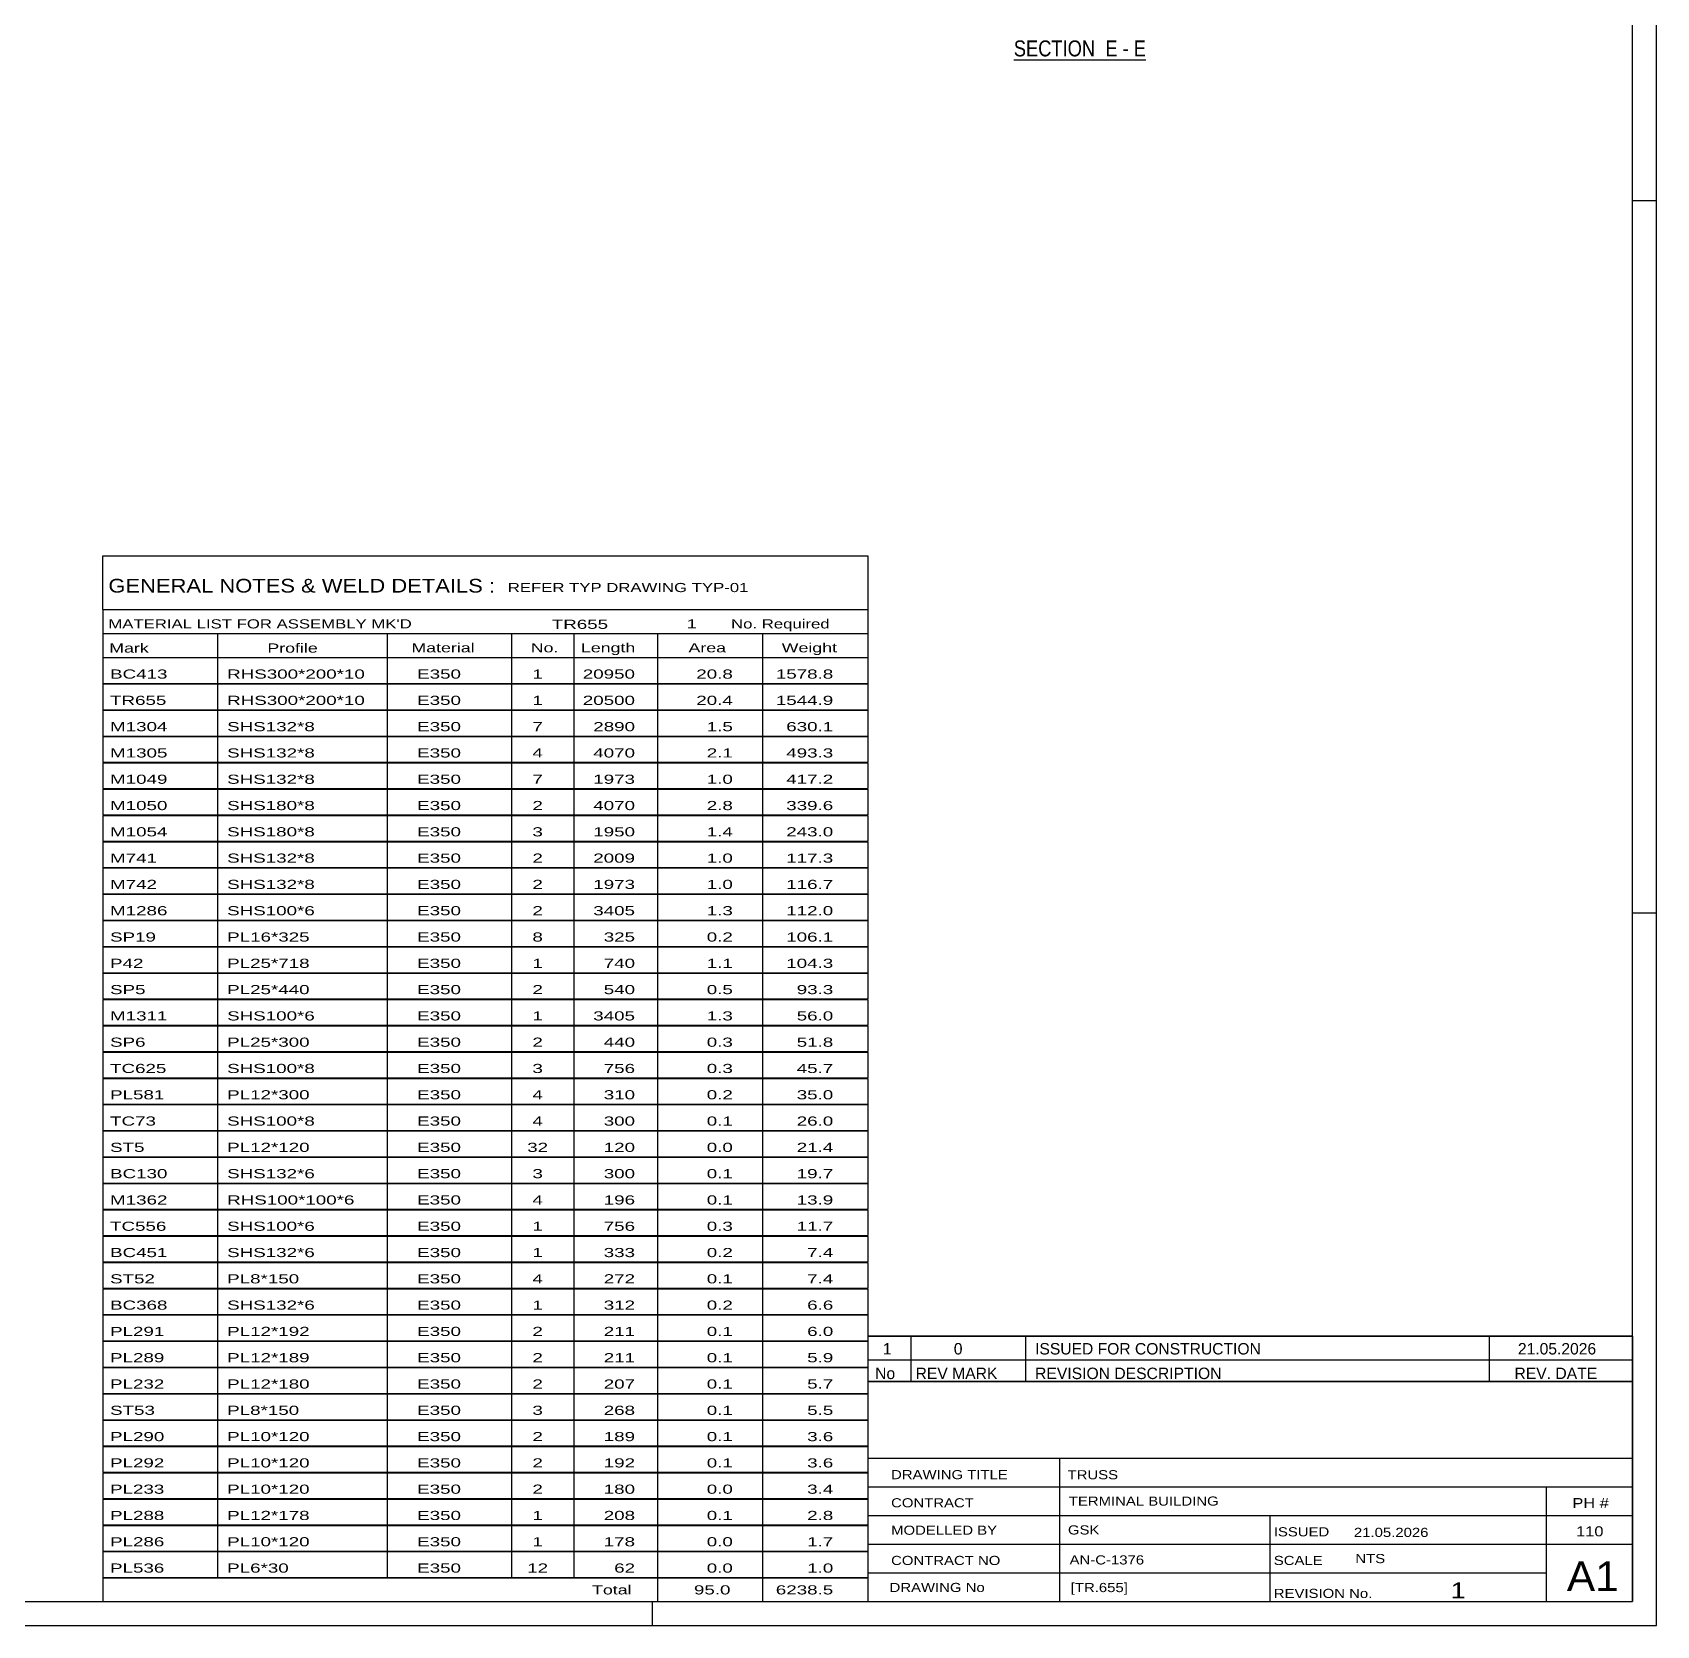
# Model space of a CAD drawing. Header units: millimetres. Extents: x -135 to 1054, y -647 to 194.
# Drawn here: x 714.6 to 1054.4, y -647 to -313.8 of the extents above; entities that cross this region are included whole.
import ezdxf

# ---------------------------------------------------------------- set-up
doc = ezdxf.new("R2010")
doc.units = ezdxf.units.MM
doc.styles.add('Arial Narrow', font='ARIALN.TTF', dxfattribs={"height": 0.2})

# ---------------------------------------------------------------- blocks, each defined once
blk = doc.blocks.new('Unknown-122571314-1162')
at = {"color": 5, "linetype": 'Continuous'}
for p, q in [((1054.37, -647), (1054.37, 194)), ((1049.37, -642), (1049.37, 189)), ((1054.37, -349), (1049.37, -349)), ((1054.37, -498), (1049.37, -498)), ((-129.63, -642), (1049.37, -642)), ((844.37, -647), (844.37, -642)), ((-134.63, -647), (1054.37, -647))]:
    blk.add_line(p, q, dxfattribs=at)
blk = doc.blocks.new('Unknown-122571314-16 - 4238')
at = {"color": 6, "linetype": 'Continuous'}
blk.add_line((919.92, -319.54), (947.57, -319.54), dxfattribs=at)
at = {"color": 0, "linetype": 'Continuous'}
blk.add_wipeout([(938.03, -318.79), (938.03, -315.29), (919.92, -315.29), (919.92, -318.79)], dxfattribs=at)
at = {"color": 7, "linetype": 'Continuous', "style": 'Arial Narrow'}
blk.add_text('SECTION ', height=3.34, dxfattribs=at).set_placement((919.92, -318.79))
at = {"color": 0, "linetype": 'Continuous'}
blk.add_wipeout([(941.63, -318.79), (941.63, -315.29), (939.08, -315.29), (939.08, -318.79)], dxfattribs=at)
blk.add_wipeout([(943.96, -318.79), (943.96, -315.29), (942.68, -315.29), (942.68, -318.79)], dxfattribs=at)
at = {"color": 7, "linetype": 'Continuous', "style": 'Arial Narrow'}
blk.add_text('E', height=3.34, dxfattribs=at).set_placement((939.08, -318.79))
at = {"color": 0, "linetype": 'Continuous'}
blk.add_wipeout([(947.57, -318.79), (947.57, -315.29), (945.01, -315.29), (945.01, -318.79)], dxfattribs=at)
at = {"color": 7, "linetype": 'Continuous', "style": 'Arial Narrow'}
for s, p in [('E', (945.01, -318.79)), ('-', (942.68, -318.79))]:
    blk.add_text(s, height=3.34, dxfattribs=at).set_placement(p)
blk = doc.blocks.new('Unknown-122571314-38286')
at = {"color": 7, "linetype": 'Continuous'}
for p, q in [((889.37, -595.95), (889.37, -642)), ((889.37, -595.95), (1049.37, -595.95)), ((1049.37, -596), (1049.37, -642)), ((889.37, -612), (1049.37, -612)), ((929.51, -612), (929.51, -642)), ((889.37, -618), (1049.37, -618)), ((1031.37, -641.95), (1031.37, -617.95)), ((889.37, -624), (1049.37, -624)), ((973.51, -624), (973.51, -642)), ((889.37, -630), (1049.37, -630)), ((889.37, -636), (1031.37, -636)), ((889.37, -642), (1049.37, -642))]:
    blk.add_line(p, q, dxfattribs=at)
at = {"color": 7, "style": 'Arial Narrow'}
for s, height, width, p in [('DRAWING TITLE', 1.9089, 1.425378, (894.25, -616.4)), ('TRUSS', 1.909, 1.425378, (931.17, -616.42)), ('CONTRACT', 1.909, 1.425378, (894.25, -622.29)), ('TERMINAL BUILDING', 1.9089, 1.425378, (931.43, -621.93)), ('MODELLED BY', 1.9089, 1.425378, (894.25, -628.02)), ('GSK', 1.909, 1.425378, (931.25, -627.96)), ('ISSUED', 1.909, 1.425378, (974.31, -628.36)), ('21.05.2026', 1.909, 1.425378, (991.06, -628.48)), ('CONTRACT NO', 1.9089, 1.425378, (894.25, -634.35)), ('AN-C-1376', 1.909, 1.425378, (931.59, -634.23)), ('SCALE', 1.909, 1.425378, (974.31, -634.35)), ('A1', 6.204, 1.25, (1035.61, -639.8)), ('DRAWING No', 1.909, 1.425378, (893.93, -640)), ('[TR.655]', 1.909, 1.425378, (931.83, -640.01)), ('1', 3.34, 1.5, (1011.28, -641.33)), ('REVISION No.', 1.9089, 1.425378, (974.31, -641.24))]:
    blk.add_text(s, height=height, dxfattribs=dict(at, width=width)).set_placement(p)
at = {"color": 7, "linetype": 'Continuous', "style": 'Arial Narrow'}
for s, height, width, p in [('PH #', 2.1, 1.42538, (1036.77, -622.45)), ('110', 2.1, 1.42538, (1037.55, -628.35)), ('NTS', 1.909, 1.425378, (991.37, -633.95))]:
    blk.add_text(s, height=height, dxfattribs=dict(at, width=width)).set_placement(p)
blk = doc.blocks.new('Unknown-122571314-38287')
at = {"color": 7, "linetype": 'Continuous'}
for p, q in [((889.37, -586.45), (1049.37, -586.45)), ((1049.37, -586.45), (889.37, -586.45)), ((889.37, -586.45), (889.37, -591.45)), ((898.37, -586.45), (898.37, -591.45)), ((922.37, -586.45), (922.37, -591.45)), ((1019.37, -586.45), (1019.37, -591.45)), ((1049.37, -586.45), (1049.37, -591.45)), ((889.37, -591.45), (1049.37, -591.45)), ((889.37, -591.45), (889.37, -595.95)), ((889.37, -591.45), (1049.37, -591.45)), ((898.37, -591.45), (898.37, -595.95)), ((922.37, -591.45), (922.37, -595.95)), ((1019.37, -591.45), (1019.37, -595.95)), ((1049.37, -591.45), (1049.37, -595.95)), ((1049.37, -595.95), (889.37, -595.95))]:
    blk.add_line(p, q, dxfattribs=at)
at = {"color": 7, "linetype": 'Continuous', "style": 'Arial Narrow'}
for s, height, width, p in [('1', 2.39, 1.196471, (892.53, -590.31)), ('0', 2.39, 1.196471, (907.37, -590.31)), ('ISSUED FOR CONSTRUCTION', 2.3861, 1.196471, (924.37, -590.31)), ('21.05.2026', 2.386, 1.196471, (1025.37, -590.31)), ('No', 2.386, 1.2, (890.91, -595.45)), ('REV MARK', 2.386, 1.2, (899.37, -595.45)), ('REVISION DESCRIPTION', 2.3861, 1.2, (924.37, -595.45)), ('REV. DATE', 2.386, 1.2, (1024.65, -595.45))]:
    blk.add_text(s, height=height, dxfattribs=dict(at, width=width)).set_placement(p)
blk = doc.blocks.new('Unknown-122571314-38288')
at = {"color": 7, "linetype": 'Continuous'}
for p, q in [((729.37, -423.25), (889.37, -423.25)), ((729.37, -434.5), (729.37, -423.25)), ((889.37, -423.25), (889.37, -434.5)), ((729.37, -434.5), (889.37, -434.5)), ((729.37, -434.5), (729.37, -439.5)), ((889.37, -434.5), (889.37, -439.5)), ((729.37, -439.5), (889.37, -439.5)), ((729.37, -439.5), (729.37, -444.5)), ((753.37, -439.5), (753.37, -444.5)), ((788.87, -439.5), (788.87, -444.5)), ((814.87, -439.5), (814.87, -444.5)), ((827.87, -439.5), (827.87, -444.5)), ((845.37, -439.5), (845.37, -444.5)), ((867.37, -439.5), (867.37, -444.5)), ((889.37, -439.5), (889.37, -444.5)), ((729.37, -444.5), (889.37, -444.5)), ((729.37, -444.55), (729.37, -449.95)), ((729.37, -444.55), (889.37, -444.55)), ((753.37, -444.5), (753.37, -450)), ((788.87, -444.5), (788.87, -450)), ((814.87, -444.5), (814.87, -450)), ((827.87, -444.5), (827.87, -450)), ((845.37, -444.5), (845.37, -450)), ((867.37, -444.5), (867.37, -450)), ((889.37, -444.55), (889.37, -449.95)), ((729.37, -449.95), (889.37, -449.95)), ((729.37, -450.05), (729.37, -455.45)), ((729.37, -450.05), (889.37, -450.05)), ((753.37, -450), (753.37, -455.5)), ((788.87, -450), (788.87, -455.5)), ((814.87, -450), (814.87, -455.5)), ((827.87, -450), (827.87, -455.5)), ((845.37, -450), (845.37, -455.5)), ((867.37, -450), (867.37, -455.5)), ((889.37, -450.05), (889.37, -455.45)), ((729.37, -455.45), (889.37, -455.45)), ((729.37, -455.55), (729.37, -460.95)), ((729.37, -455.55), (889.37, -455.55)), ((753.37, -455.5), (753.37, -461)), ((788.87, -455.5), (788.87, -461)), ((814.87, -455.5), (814.87, -461)), ((827.87, -455.5), (827.87, -461)), ((845.37, -455.5), (845.37, -461)), ((867.37, -455.5), (867.37, -461)), ((889.37, -455.55), (889.37, -460.95)), ((729.37, -460.95), (889.37, -460.95)), ((729.37, -461.05), (729.37, -466.45)), ((729.37, -461.05), (889.37, -461.05)), ((753.37, -461), (753.37, -466.5)), ((788.87, -461), (788.87, -466.5)), ((814.87, -461), (814.87, -466.5)), ((827.87, -461), (827.87, -466.5)), ((845.37, -461), (845.37, -466.5)), ((867.37, -461), (867.37, -466.5)), ((889.37, -461.05), (889.37, -466.45)), ((729.37, -466.45), (889.37, -466.45)), ((729.37, -466.55), (729.37, -471.95)), ((729.37, -466.55), (889.37, -466.55)), ((753.37, -466.5), (753.37, -472)), ((788.87, -466.5), (788.87, -472)), ((814.87, -466.5), (814.87, -472)), ((827.87, -466.5), (827.87, -472)), ((845.37, -466.5), (845.37, -472)), ((867.37, -466.5), (867.37, -472)), ((889.37, -466.55), (889.37, -471.95)), ((729.37, -471.95), (889.37, -471.95)), ((729.37, -472.05), (729.37, -477.45)), ((729.37, -472.05), (889.37, -472.05)), ((753.37, -472), (753.37, -477.5)), ((788.87, -472), (788.87, -477.5)), ((814.87, -472), (814.87, -477.5)), ((827.87, -472), (827.87, -477.5)), ((845.37, -472), (845.37, -477.5)), ((867.37, -472), (867.37, -477.5)), ((889.37, -472.05), (889.37, -477.45)), ((729.37, -477.45), (889.37, -477.45)), ((729.37, -477.55), (729.37, -482.95)), ((729.37, -477.55), (889.37, -477.55)), ((753.37, -477.5), (753.37, -483)), ((788.87, -477.5), (788.87, -483)), ((814.87, -477.5), (814.87, -483)), ((827.87, -477.5), (827.87, -483)), ((845.37, -477.5), (845.37, -483)), ((867.37, -477.5), (867.37, -483)), ((889.37, -477.55), (889.37, -482.95)), ((729.37, -482.95), (889.37, -482.95)), ((729.37, -483.05), (729.37, -488.45)), ((729.37, -483.05), (889.37, -483.05)), ((753.37, -483), (753.37, -488.5)), ((788.87, -483), (788.87, -488.5)), ((814.87, -483), (814.87, -488.5)), ((827.87, -483), (827.87, -488.5)), ((845.37, -483), (845.37, -488.5)), ((867.37, -483), (867.37, -488.5)), ((889.37, -483.05), (889.37, -488.45)), ((729.37, -488.45), (889.37, -488.45)), ((729.37, -488.55), (729.37, -493.95)), ((729.37, -488.55), (889.37, -488.55)), ((753.37, -488.5), (753.37, -494)), ((788.87, -488.5), (788.87, -494)), ((814.87, -488.5), (814.87, -494)), ((827.87, -488.5), (827.87, -494)), ((845.37, -488.5), (845.37, -494)), ((867.37, -488.5), (867.37, -494)), ((889.37, -488.55), (889.37, -493.95)), ((729.37, -493.95), (889.37, -493.95)), ((729.37, -494.05), (729.37, -499.45)), ((729.37, -494.05), (889.37, -494.05)), ((753.37, -494), (753.37, -499.5)), ((788.87, -494), (788.87, -499.5)), ((814.87, -494), (814.87, -499.5)), ((827.87, -494), (827.87, -499.5)), ((845.37, -494), (845.37, -499.5)), ((867.37, -494), (867.37, -499.5)), ((889.37, -494.05), (889.37, -499.45)), ((729.37, -499.45), (889.37, -499.45)), ((729.37, -499.55), (729.37, -504.95)), ((729.37, -499.55), (889.37, -499.55)), ((753.37, -499.5), (753.37, -505)), ((788.87, -499.5), (788.87, -505)), ((814.87, -499.5), (814.87, -505)), ((827.87, -499.5), (827.87, -505)), ((845.37, -499.5), (845.37, -505)), ((867.37, -499.5), (867.37, -505)), ((889.37, -499.55), (889.37, -504.95)), ((729.37, -504.95), (889.37, -504.95)), ((729.37, -505.05), (729.37, -510.45)), ((729.37, -505.05), (889.37, -505.05)), ((753.37, -505), (753.37, -510.5)), ((788.87, -505), (788.87, -510.5)), ((814.87, -505), (814.87, -510.5)), ((827.87, -505), (827.87, -510.5)), ((845.37, -505), (845.37, -510.5)), ((867.37, -505), (867.37, -510.5)), ((889.37, -505.05), (889.37, -510.45)), ((729.37, -510.45), (889.37, -510.45)), ((729.37, -510.55), (729.37, -515.95)), ((729.37, -510.55), (889.37, -510.55)), ((753.37, -510.5), (753.37, -516)), ((788.87, -510.5), (788.87, -516)), ((814.87, -510.5), (814.87, -516)), ((827.87, -510.5), (827.87, -516)), ((845.37, -510.5), (845.37, -516)), ((867.37, -510.5), (867.37, -516)), ((889.37, -510.55), (889.37, -515.95)), ((729.37, -515.95), (889.37, -515.95)), ((729.37, -516.05), (729.37, -521.45)), ((729.37, -516.05), (889.37, -516.05)), ((753.37, -516), (753.37, -521.5)), ((788.87, -516), (788.87, -521.5)), ((814.87, -516), (814.87, -521.5)), ((827.87, -516), (827.87, -521.5)), ((845.37, -516), (845.37, -521.5)), ((867.37, -516), (867.37, -521.5)), ((889.37, -516.05), (889.37, -521.45)), ((729.37, -521.45), (889.37, -521.45)), ((729.37, -521.55), (729.37, -526.95)), ((729.37, -521.55), (889.37, -521.55)), ((753.37, -521.5), (753.37, -527)), ((788.87, -521.5), (788.87, -527)), ((814.87, -521.5), (814.87, -527)), ((827.87, -521.5), (827.87, -527)), ((845.37, -521.5), (845.37, -527)), ((867.37, -521.5), (867.37, -527)), ((889.37, -521.55), (889.37, -526.95)), ((729.37, -526.95), (889.37, -526.95)), ((729.37, -527.05), (729.37, -532.45)), ((729.37, -527.05), (889.37, -527.05)), ((753.37, -527), (753.37, -532.5)), ((788.87, -527), (788.87, -532.5)), ((814.87, -527), (814.87, -532.5)), ((827.87, -527), (827.87, -532.5)), ((845.37, -527), (845.37, -532.5)), ((867.37, -527), (867.37, -532.5)), ((889.37, -527.05), (889.37, -532.45)), ((729.37, -532.45), (889.37, -532.45)), ((729.37, -532.55), (729.37, -537.95)), ((729.37, -532.55), (889.37, -532.55)), ((753.37, -532.5), (753.37, -538)), ((788.87, -532.5), (788.87, -538)), ((814.87, -532.5), (814.87, -538)), ((827.87, -532.5), (827.87, -538)), ((845.37, -532.5), (845.37, -538)), ((867.37, -532.5), (867.37, -538)), ((889.37, -532.55), (889.37, -537.95)), ((729.37, -537.95), (889.37, -537.95)), ((729.37, -538.05), (729.37, -543.45)), ((729.37, -538.05), (889.37, -538.05)), ((753.37, -538), (753.37, -543.5)), ((788.87, -538), (788.87, -543.5)), ((814.87, -538), (814.87, -543.5)), ((827.87, -538), (827.87, -543.5)), ((845.37, -538), (845.37, -543.5)), ((867.37, -538), (867.37, -543.5)), ((889.37, -538.05), (889.37, -543.45)), ((729.37, -543.45), (889.37, -543.45)), ((729.37, -543.55), (729.37, -548.95)), ((729.37, -543.55), (889.37, -543.55)), ((753.37, -543.5), (753.37, -549)), ((788.87, -543.5), (788.87, -549)), ((814.87, -543.5), (814.87, -549)), ((827.87, -543.5), (827.87, -549)), ((845.37, -543.5), (845.37, -549)), ((867.37, -543.5), (867.37, -549)), ((889.37, -543.55), (889.37, -548.95)), ((729.37, -548.95), (889.37, -548.95)), ((729.37, -549.05), (729.37, -554.45)), ((729.37, -549.05), (889.37, -549.05)), ((753.37, -549), (753.37, -554.5)), ((788.87, -549), (788.87, -554.5)), ((814.87, -549), (814.87, -554.5)), ((827.87, -549), (827.87, -554.5)), ((845.37, -549), (845.37, -554.5)), ((867.37, -549), (867.37, -554.5)), ((889.37, -549.05), (889.37, -554.45)), ((729.37, -554.45), (889.37, -554.45)), ((729.37, -554.55), (729.37, -559.95)), ((729.37, -554.55), (889.37, -554.55)), ((753.37, -554.5), (753.37, -560)), ((788.87, -554.5), (788.87, -560)), ((814.87, -554.5), (814.87, -560)), ((827.87, -554.5), (827.87, -560)), ((845.37, -554.5), (845.37, -560)), ((867.37, -554.5), (867.37, -560)), ((889.37, -554.55), (889.37, -559.95)), ((729.37, -559.95), (889.37, -559.95)), ((729.37, -560.05), (729.37, -565.45)), ((729.37, -560.05), (889.37, -560.05)), ((753.37, -560), (753.37, -565.5)), ((788.87, -560), (788.87, -565.5)), ((814.87, -560), (814.87, -565.5)), ((827.87, -560), (827.87, -565.5)), ((845.37, -560), (845.37, -565.5)), ((867.37, -560), (867.37, -565.5)), ((889.37, -560.05), (889.37, -565.45)), ((729.37, -565.45), (889.37, -565.45)), ((729.37, -565.55), (729.37, -570.95)), ((729.37, -565.55), (889.37, -565.55)), ((753.37, -565.5), (753.37, -571)), ((788.87, -565.5), (788.87, -571)), ((814.87, -565.5), (814.87, -571)), ((827.87, -565.5), (827.87, -571)), ((845.37, -565.5), (845.37, -571)), ((867.37, -565.5), (867.37, -571)), ((889.37, -565.55), (889.37, -570.95)), ((729.37, -570.95), (889.37, -570.95)), ((729.37, -571.05), (729.37, -576.45)), ((729.37, -571.05), (889.37, -571.05)), ((753.37, -571), (753.37, -576.5)), ((788.87, -571), (788.87, -576.5)), ((814.87, -571), (814.87, -576.5)), ((827.87, -571), (827.87, -576.5)), ((845.37, -571), (845.37, -576.5)), ((867.37, -571), (867.37, -576.5)), ((889.37, -571.05), (889.37, -576.45)), ((729.37, -576.45), (889.37, -576.45)), ((729.37, -576.55), (729.37, -581.95)), ((729.37, -576.55), (889.37, -576.55)), ((753.37, -576.5), (753.37, -582)), ((788.87, -576.5), (788.87, -582)), ((814.87, -576.5), (814.87, -582)), ((827.87, -576.5), (827.87, -582)), ((845.37, -576.5), (845.37, -582)), ((867.37, -576.5), (867.37, -582)), ((889.37, -576.55), (889.37, -581.95)), ((729.37, -581.95), (889.37, -581.95)), ((729.37, -582.05), (729.37, -587.45)), ((729.37, -582.05), (889.37, -582.05)), ((753.37, -582), (753.37, -587.5)), ((788.87, -582), (788.87, -587.5)), ((814.87, -582), (814.87, -587.5)), ((827.87, -582), (827.87, -587.5)), ((845.37, -582), (845.37, -587.5)), ((867.37, -582), (867.37, -587.5)), ((889.37, -582.05), (889.37, -587.45)), ((729.37, -587.45), (889.37, -587.45)), ((729.37, -587.55), (729.37, -592.95)), ((729.37, -587.55), (889.37, -587.55)), ((753.37, -587.5), (753.37, -593)), ((788.87, -587.5), (788.87, -593)), ((814.87, -587.5), (814.87, -593)), ((827.87, -587.5), (827.87, -593)), ((845.37, -587.5), (845.37, -593)), ((867.37, -587.5), (867.37, -593)), ((889.37, -587.55), (889.37, -592.95)), ((729.37, -592.95), (889.37, -592.95)), ((729.37, -593.05), (729.37, -598.45)), ((729.37, -593.05), (889.37, -593.05)), ((753.37, -593), (753.37, -598.5)), ((788.87, -593), (788.87, -598.5)), ((814.87, -593), (814.87, -598.5)), ((827.87, -593), (827.87, -598.5)), ((845.37, -593), (845.37, -598.5)), ((867.37, -593), (867.37, -598.5)), ((889.37, -593.05), (889.37, -598.45)), ((729.37, -598.45), (889.37, -598.45)), ((729.37, -598.55), (729.37, -603.95)), ((729.37, -598.55), (889.37, -598.55)), ((753.37, -598.5), (753.37, -604)), ((788.87, -598.5), (788.87, -604)), ((814.87, -598.5), (814.87, -604)), ((827.87, -598.5), (827.87, -604)), ((845.37, -598.5), (845.37, -604)), ((867.37, -598.5), (867.37, -604)), ((889.37, -598.55), (889.37, -603.95)), ((729.37, -603.95), (889.37, -603.95)), ((729.37, -604.05), (729.37, -609.45)), ((729.37, -604.05), (889.37, -604.05)), ((753.37, -604), (753.37, -609.5)), ((788.87, -604), (788.87, -609.5)), ((814.87, -604), (814.87, -609.5)), ((827.87, -604), (827.87, -609.5)), ((845.37, -604), (845.37, -609.5)), ((867.37, -604), (867.37, -609.5)), ((889.37, -604.05), (889.37, -609.45)), ((729.37, -609.45), (889.37, -609.45)), ((729.37, -609.55), (729.37, -614.95)), ((729.37, -609.55), (889.37, -609.55)), ((753.37, -609.5), (753.37, -615)), ((788.87, -609.5), (788.87, -615)), ((814.87, -609.5), (814.87, -615)), ((827.87, -609.5), (827.87, -615)), ((845.37, -609.5), (845.37, -615)), ((867.37, -609.5), (867.37, -615)), ((889.37, -609.55), (889.37, -614.95)), ((729.37, -614.95), (889.37, -614.95)), ((729.37, -615.05), (729.37, -620.45)), ((729.37, -615.05), (889.37, -615.05)), ((753.37, -615), (753.37, -620.5)), ((788.87, -615), (788.87, -620.5)), ((814.87, -615), (814.87, -620.5)), ((827.87, -615), (827.87, -620.5)), ((845.37, -615), (845.37, -620.5)), ((867.37, -615), (867.37, -620.5)), ((889.37, -615.05), (889.37, -620.45)), ((729.37, -620.45), (889.37, -620.45)), ((729.37, -620.55), (729.37, -625.95)), ((729.37, -620.55), (889.37, -620.55)), ((753.37, -620.5), (753.37, -626)), ((788.87, -620.5), (788.87, -626)), ((814.87, -620.5), (814.87, -626)), ((827.87, -620.5), (827.87, -626)), ((845.37, -620.5), (845.37, -626)), ((867.37, -620.5), (867.37, -626)), ((889.37, -620.55), (889.37, -625.95)), ((729.37, -625.95), (889.37, -625.95)), ((729.37, -626.05), (729.37, -631.45)), ((729.37, -626.05), (889.37, -626.05)), ((753.37, -626), (753.37, -631.5)), ((788.87, -626), (788.87, -631.5)), ((814.87, -626), (814.87, -631.5)), ((827.87, -626), (827.87, -631.5)), ((845.37, -626), (845.37, -631.5)), ((867.37, -626), (867.37, -631.5)), ((889.37, -626.05), (889.37, -631.45)), ((729.37, -631.45), (889.37, -631.45)), ((729.37, -631.55), (729.37, -636.95)), ((729.37, -631.55), (889.37, -631.55)), ((753.37, -631.5), (753.37, -637)), ((788.87, -631.5), (788.87, -637)), ((814.87, -631.5), (814.87, -637)), ((827.87, -631.5), (827.87, -637)), ((845.37, -631.5), (845.37, -637)), ((867.37, -631.5), (867.37, -637)), ((889.37, -631.55), (889.37, -636.95)), ((729.37, -636.95), (889.37, -636.95)), ((729.37, -637), (889.37, -637)), ((729.37, -637), (729.37, -642)), ((845.37, -637), (845.37, -642)), ((867.37, -637), (867.37, -642)), ((889.37, -637), (889.37, -642)), ((729.37, -642), (889.37, -642))]:
    blk.add_line(p, q, dxfattribs=at)
at = {"color": 7, "style": 'Arial Narrow'}
for s, height, width, p in [('GENERAL NOTES & WELD DETAILS :', 2.8633, 1.4, (730.52, -430.94)), ('REFER TYP DRAWING TYP-01', 1.9089, 1.6, (814.07, -430.84)), ("MATERIAL LIST FOR ASSEMBLY MK'D", 1.9089, 1.6, (730.52, -438.44)), ('TR655', 1.909, 1.794707, (823.27, -438.53)), ('1', 1.91, 1.794707, (851.45, -438.44)), ('No. Required', 1.9089, 1.6, (860.78, -438.44)), ('Mark', 1.909, 1.7, (730.7, -443.5)), ('Profile', 1.909, 1.7, (763.78, -443.5)), ('Material', 1.909, 1.7, (793.91, -443.44)), ('No.', 1.909, 1.7, (818.87, -443.44)), ('Length', 1.909, 1.7, (829.37, -443.44)), ('Area', 1.909, 1.7, (851.87, -443.44)), ('Weight', 1.909, 1.7, (871.37, -443.44))]:
    blk.add_text(s, height=height, dxfattribs=dict(at, width=width)).set_placement(p)
at = {"color": 7, "linetype": 'Continuous', "style": 'Arial Narrow'}
for s, height, width, p in [('BC413', 1.909, 1.794707, (730.87, -448.94)), ('RHS300*200*10', 1.9089, 1.794707, (755.37, -448.94)), ('E350', 1.909, 1.794707, (795.11, -448.94)), ('1', 1.91, 1.794707, (819.22, -448.94)), ('20950', 1.909, 1.794707, (829.76, -448.94)), ('20.8', 1.909, 1.794707, (853.5, -448.94)), ('1578.8', 1.909, 1.794707, (870.14, -448.94)), ('TR655', 1.909, 1.794707, (730.87, -454.44)), ('RHS300*200*10', 1.9089, 1.794707, (755.37, -454.44)), ('E350', 1.909, 1.794707, (795.11, -454.44)), ('1', 1.91, 1.794707, (819.22, -454.44)), ('20500', 1.909, 1.794707, (829.76, -454.44)), ('20.4', 1.909, 1.794707, (853.5, -454.44)), ('1544.9', 1.909, 1.794707, (870.14, -454.44)), ('M1304', 1.909, 1.794707, (730.87, -459.94)), ('SHS132*8', 1.909, 1.794707, (755.37, -459.94)), ('E350', 1.909, 1.794707, (795.11, -459.94)), ('7', 1.91, 1.794707, (819.22, -459.94)), ('2890', 1.909, 1.794707, (831.95, -459.94)), ('1.5', 1.909, 1.794707, (855.69, -459.94)), ('630.1', 1.909, 1.794707, (872.32, -459.94)), ('M1305', 1.909, 1.794707, (730.87, -465.44)), ('SHS132*8', 1.909, 1.794707, (755.37, -465.44)), ('E350', 1.909, 1.794707, (795.11, -465.44)), ('4', 1.91, 1.794707, (819.22, -465.44)), ('4070', 1.909, 1.794707, (831.95, -465.44)), ('2.1', 1.909, 1.794707, (855.69, -465.44)), ('493.3', 1.909, 1.794707, (872.32, -465.44)), ('M1049', 1.909, 1.794707, (730.87, -470.94)), ('SHS132*8', 1.909, 1.794707, (755.37, -470.94)), ('E350', 1.909, 1.794707, (795.11, -470.94)), ('7', 1.91, 1.794707, (819.22, -470.94)), ('1973', 1.909, 1.794707, (831.95, -470.94)), ('1.0', 1.909, 1.794707, (855.69, -470.94)), ('417.2', 1.909, 1.794707, (872.32, -470.94)), ('M1050', 1.909, 1.794707, (730.87, -476.44)), ('SHS180*8', 1.909, 1.794707, (755.37, -476.44)), ('E350', 1.909, 1.794707, (795.11, -476.44)), ('2', 1.91, 1.794707, (819.22, -476.44)), ('4070', 1.909, 1.794707, (831.95, -476.44)), ('2.8', 1.909, 1.794707, (855.69, -476.44)), ('339.6', 1.909, 1.794707, (872.32, -476.44)), ('M1054', 1.909, 1.794707, (730.87, -481.94)), ('SHS180*8', 1.909, 1.794707, (755.37, -481.94)), ('E350', 1.909, 1.794707, (795.11, -481.94)), ('3', 1.91, 1.794707, (819.22, -481.94)), ('1950', 1.909, 1.794707, (831.95, -481.94)), ('1.4', 1.909, 1.794707, (855.69, -481.94)), ('243.0', 1.909, 1.794707, (872.32, -481.94)), ('M741', 1.909, 1.794707, (730.87, -487.44)), ('SHS132*8', 1.909, 1.794707, (755.37, -487.44)), ('E350', 1.909, 1.794707, (795.11, -487.44)), ('2', 1.91, 1.794707, (819.22, -487.44)), ('2009', 1.909, 1.794707, (831.95, -487.44)), ('1.0', 1.909, 1.794707, (855.69, -487.44)), ('117.3', 1.909, 1.794707, (872.32, -487.44)), ('M742', 1.909, 1.794707, (730.87, -492.94)), ('SHS132*8', 1.909, 1.794707, (755.37, -492.94)), ('E350', 1.909, 1.794707, (795.11, -492.94)), ('2', 1.91, 1.794707, (819.22, -492.94)), ('1973', 1.909, 1.794707, (831.95, -492.94)), ('1.0', 1.909, 1.794707, (855.69, -492.94)), ('116.7', 1.909, 1.794707, (872.32, -492.94)), ('M1286', 1.909, 1.794707, (730.87, -498.44)), ('SHS100*6', 1.909, 1.794707, (755.37, -498.44)), ('E350', 1.909, 1.794707, (795.11, -498.44)), ('2', 1.91, 1.794707, (819.22, -498.44)), ('3405', 1.909, 1.794707, (831.95, -498.44)), ('1.3', 1.909, 1.794707, (855.69, -498.44)), ('112.0', 1.909, 1.794707, (872.32, -498.44)), ('SP19', 1.909, 1.794707, (730.87, -503.94)), ('PL16*325', 1.909, 1.794707, (755.37, -503.94)), ('E350', 1.909, 1.794707, (795.11, -503.94)), ('8', 1.91, 1.794707, (819.22, -503.94)), ('325', 1.909, 1.794707, (834.14, -503.94)), ('0.2', 1.909, 1.794707, (855.69, -503.94)), ('106.1', 1.909, 1.794707, (872.32, -503.94)), ('P42', 1.909, 1.794707, (730.87, -509.44)), ('PL25*718', 1.909, 1.794707, (755.37, -509.44)), ('E350', 1.909, 1.794707, (795.11, -509.44)), ('1', 1.91, 1.794707, (819.22, -509.44)), ('740', 1.909, 1.794707, (834.14, -509.44)), ('1.1', 1.909, 1.794707, (855.69, -509.44)), ('104.3', 1.909, 1.794707, (872.32, -509.44)), ('SP5', 1.909, 1.794707, (730.87, -514.94)), ('PL25*440', 1.909, 1.794707, (755.37, -514.94)), ('E350', 1.909, 1.794707, (795.11, -514.94)), ('2', 1.91, 1.794707, (819.22, -514.94)), ('540', 1.909, 1.794707, (834.14, -514.94)), ('0.5', 1.909, 1.794707, (855.69, -514.94)), ('93.3', 1.909, 1.794707, (874.51, -514.94)), ('M1311', 1.909, 1.794707, (730.87, -520.44)), ('SHS100*6', 1.909, 1.794707, (755.37, -520.44)), ('E350', 1.909, 1.794707, (795.11, -520.44)), ('1', 1.91, 1.794707, (819.22, -520.44)), ('3405', 1.909, 1.794707, (831.95, -520.44)), ('1.3', 1.909, 1.794707, (855.69, -520.44)), ('56.0', 1.909, 1.794707, (874.51, -520.44)), ('SP6', 1.909, 1.794707, (730.87, -525.94)), ('PL25*300', 1.909, 1.794707, (755.37, -525.94)), ('E350', 1.909, 1.794707, (795.11, -525.94)), ('2', 1.91, 1.794707, (819.22, -525.94)), ('440', 1.909, 1.794707, (834.14, -525.94)), ('0.3', 1.909, 1.794707, (855.69, -525.94)), ('51.8', 1.909, 1.794707, (874.51, -525.94)), ('TC625', 1.909, 1.794707, (730.87, -531.44)), ('SHS100*8', 1.909, 1.794707, (755.37, -531.44)), ('E350', 1.909, 1.794707, (795.11, -531.44)), ('3', 1.91, 1.794707, (819.22, -531.44)), ('756', 1.909, 1.794707, (834.14, -531.44)), ('0.3', 1.909, 1.794707, (855.69, -531.44)), ('45.7', 1.909, 1.794707, (874.51, -531.44)), ('PL581', 1.909, 1.794707, (730.87, -536.94)), ('PL12*300', 1.909, 1.794707, (755.37, -536.94)), ('E350', 1.909, 1.794707, (795.11, -536.94)), ('4', 1.91, 1.794707, (819.22, -536.94)), ('310', 1.909, 1.794707, (834.14, -536.94)), ('0.2', 1.909, 1.794707, (855.69, -536.94)), ('35.0', 1.909, 1.794707, (874.51, -536.94)), ('TC73', 1.909, 1.794707, (730.87, -542.44)), ('SHS100*8', 1.909, 1.794707, (755.37, -542.44)), ('E350', 1.909, 1.794707, (795.11, -542.44)), ('4', 1.91, 1.794707, (819.22, -542.44)), ('300', 1.909, 1.794707, (834.14, -542.44)), ('0.1', 1.909, 1.794707, (855.69, -542.44)), ('26.0', 1.909, 1.794707, (874.51, -542.44)), ('ST5', 1.909, 1.794707, (730.87, -547.94)), ('PL12*120', 1.909, 1.794707, (755.37, -547.94)), ('E350', 1.909, 1.794707, (795.11, -547.94)), ('32', 1.909, 1.794707, (818.13, -547.94)), ('120', 1.909, 1.794707, (834.14, -547.94)), ('0.0', 1.909, 1.794707, (855.69, -547.94)), ('21.4', 1.909, 1.794707, (874.51, -547.94)), ('BC130', 1.909, 1.794707, (730.87, -553.44)), ('SHS132*6', 1.909, 1.794707, (755.37, -553.44)), ('E350', 1.909, 1.794707, (795.11, -553.44)), ('3', 1.91, 1.794707, (819.22, -553.44)), ('300', 1.909, 1.794707, (834.14, -553.44)), ('0.1', 1.909, 1.794707, (855.69, -553.44)), ('19.7', 1.909, 1.794707, (874.51, -553.44)), ('M1362', 1.909, 1.794707, (730.87, -558.94)), ('RHS100*100*6', 1.9089, 1.794707, (755.37, -558.94)), ('E350', 1.909, 1.794707, (795.11, -558.94)), ('4', 1.91, 1.794707, (819.22, -558.94)), ('196', 1.909, 1.794707, (834.14, -558.94)), ('0.1', 1.909, 1.794707, (855.69, -558.94)), ('13.9', 1.909, 1.794707, (874.51, -558.94)), ('TC556', 1.909, 1.794707, (730.87, -564.44)), ('SHS100*6', 1.909, 1.794707, (755.37, -564.44)), ('E350', 1.909, 1.794707, (795.11, -564.44)), ('1', 1.91, 1.794707, (819.22, -564.44)), ('756', 1.909, 1.794707, (834.14, -564.44)), ('0.3', 1.909, 1.794707, (855.69, -564.44)), ('11.7', 1.909, 1.794707, (874.51, -564.44)), ('BC451', 1.909, 1.794707, (730.87, -569.94)), ('SHS132*6', 1.909, 1.794707, (755.37, -569.94)), ('E350', 1.909, 1.794707, (795.11, -569.94)), ('1', 1.91, 1.794707, (819.22, -569.94)), ('333', 1.909, 1.794707, (834.14, -569.94)), ('0.2', 1.909, 1.794707, (855.69, -569.94)), ('7.4', 1.909, 1.794707, (876.7, -569.94)), ('ST52', 1.909, 1.794707, (730.87, -575.44)), ('PL8*150', 1.909, 1.794707, (755.37, -575.44)), ('E350', 1.909, 1.794707, (795.11, -575.44)), ('4', 1.91, 1.794707, (819.22, -575.44)), ('272', 1.909, 1.794707, (834.14, -575.44)), ('0.1', 1.909, 1.794707, (855.69, -575.44)), ('7.4', 1.909, 1.794707, (876.7, -575.44)), ('BC368', 1.909, 1.794707, (730.87, -580.94)), ('SHS132*6', 1.909, 1.794707, (755.37, -580.94)), ('E350', 1.909, 1.794707, (795.11, -580.94)), ('1', 1.91, 1.794707, (819.22, -580.94)), ('312', 1.909, 1.794707, (834.14, -580.94)), ('0.2', 1.909, 1.794707, (855.69, -580.94)), ('6.6', 1.909, 1.794707, (876.7, -580.94)), ('PL291', 1.909, 1.794707, (730.87, -586.44)), ('PL12*192', 1.909, 1.794707, (755.37, -586.44)), ('E350', 1.909, 1.794707, (795.11, -586.44)), ('2', 1.91, 1.794707, (819.22, -586.44)), ('211', 1.909, 1.794707, (834.14, -586.44)), ('0.1', 1.909, 1.794707, (855.69, -586.44)), ('6.0', 1.909, 1.794707, (876.7, -586.44)), ('PL289', 1.909, 1.794707, (730.87, -591.94)), ('PL12*189', 1.909, 1.794707, (755.37, -591.94)), ('E350', 1.909, 1.794707, (795.11, -591.94)), ('2', 1.91, 1.794707, (819.22, -591.94)), ('211', 1.909, 1.794707, (834.14, -591.94)), ('0.1', 1.909, 1.794707, (855.69, -591.94)), ('5.9', 1.909, 1.794707, (876.7, -591.94)), ('PL232', 1.909, 1.794707, (730.87, -597.44)), ('PL12*180', 1.909, 1.794707, (755.37, -597.44)), ('E350', 1.909, 1.794707, (795.11, -597.44)), ('2', 1.91, 1.794707, (819.22, -597.44)), ('207', 1.909, 1.794707, (834.14, -597.44)), ('0.1', 1.909, 1.794707, (855.69, -597.44)), ('5.7', 1.909, 1.794707, (876.7, -597.44)), ('ST53', 1.909, 1.794707, (730.87, -602.94)), ('PL8*150', 1.909, 1.794707, (755.37, -602.94)), ('E350', 1.909, 1.794707, (795.11, -602.94)), ('3', 1.91, 1.794707, (819.22, -602.94)), ('268', 1.909, 1.794707, (834.14, -602.94)), ('0.1', 1.909, 1.794707, (855.69, -602.94)), ('5.5', 1.909, 1.794707, (876.7, -602.94)), ('PL290', 1.909, 1.794707, (730.87, -608.44)), ('PL10*120', 1.909, 1.794707, (755.37, -608.44)), ('E350', 1.909, 1.794707, (795.11, -608.44)), ('2', 1.91, 1.794707, (819.22, -608.44)), ('189', 1.909, 1.794707, (834.14, -608.44)), ('0.1', 1.909, 1.794707, (855.69, -608.44)), ('3.6', 1.909, 1.794707, (876.7, -608.44)), ('PL292', 1.909, 1.794707, (730.87, -613.94)), ('PL10*120', 1.909, 1.794707, (755.37, -613.94)), ('E350', 1.909, 1.794707, (795.11, -613.94)), ('2', 1.91, 1.794707, (819.22, -613.94)), ('192', 1.909, 1.794707, (834.14, -613.94)), ('0.1', 1.909, 1.794707, (855.69, -613.94)), ('3.6', 1.909, 1.794707, (876.7, -613.94)), ('PL233', 1.909, 1.794707, (730.87, -619.44)), ('PL10*120', 1.909, 1.794707, (755.37, -619.44)), ('E350', 1.909, 1.794707, (795.11, -619.44)), ('2', 1.91, 1.794707, (819.22, -619.44)), ('180', 1.909, 1.794707, (834.14, -619.44)), ('0.0', 1.909, 1.794707, (855.69, -619.44)), ('3.4', 1.909, 1.794707, (876.7, -619.44)), ('PL288', 1.909, 1.794707, (730.87, -624.94)), ('PL12*178', 1.909, 1.794707, (755.37, -624.94)), ('E350', 1.909, 1.794707, (795.11, -624.94)), ('1', 1.91, 1.794707, (819.22, -624.94)), ('208', 1.909, 1.794707, (834.14, -624.94)), ('0.1', 1.909, 1.794707, (855.69, -624.94)), ('2.8', 1.909, 1.794707, (876.7, -624.94)), ('PL286', 1.909, 1.794707, (730.87, -630.44)), ('PL10*120', 1.909, 1.794707, (755.37, -630.44)), ('E350', 1.909, 1.794707, (795.11, -630.44)), ('1', 1.91, 1.794707, (819.22, -630.44)), ('178', 1.909, 1.794707, (834.14, -630.44)), ('0.0', 1.909, 1.794707, (855.69, -630.44)), ('1.7', 1.909, 1.794707, (876.7, -630.44)), ('PL536', 1.909, 1.794707, (730.87, -635.94)), ('PL6*30', 1.909, 1.794707, (755.37, -635.94)), ('E350', 1.909, 1.794707, (795.11, -635.94)), ('12', 1.909, 1.794707, (818.13, -635.94)), ('62', 1.909, 1.794707, (836.33, -635.94)), ('0.0', 1.909, 1.794707, (855.69, -635.94)), ('1.0', 1.909, 1.794707, (876.7, -635.94)), ('Total', 1.909, 1.7, (831.7, -640.5)), ('95.0', 1.909, 1.794707, (853.01, -640.5)), ('6238.5', 1.909, 1.794707, (870.14, -640.5))]:
    blk.add_text(s, height=height, dxfattribs=dict(at, width=width)).set_placement(p)

msp = doc.modelspace()

# ---------------------------------------------------------------- block references
for name in ['Unknown-122571314-1162', 'Unknown-122571314-38288', 'Unknown-122571314-38287', 'Unknown-122571314-38286']:
    msp.add_blockref(name, (0, 0))

# ---------------------------------------------------------------- next in the draw order: block references
msp.add_blockref('Unknown-122571314-16 - 4238', (0, 0))

doc.saveas('drawing.dxf')
